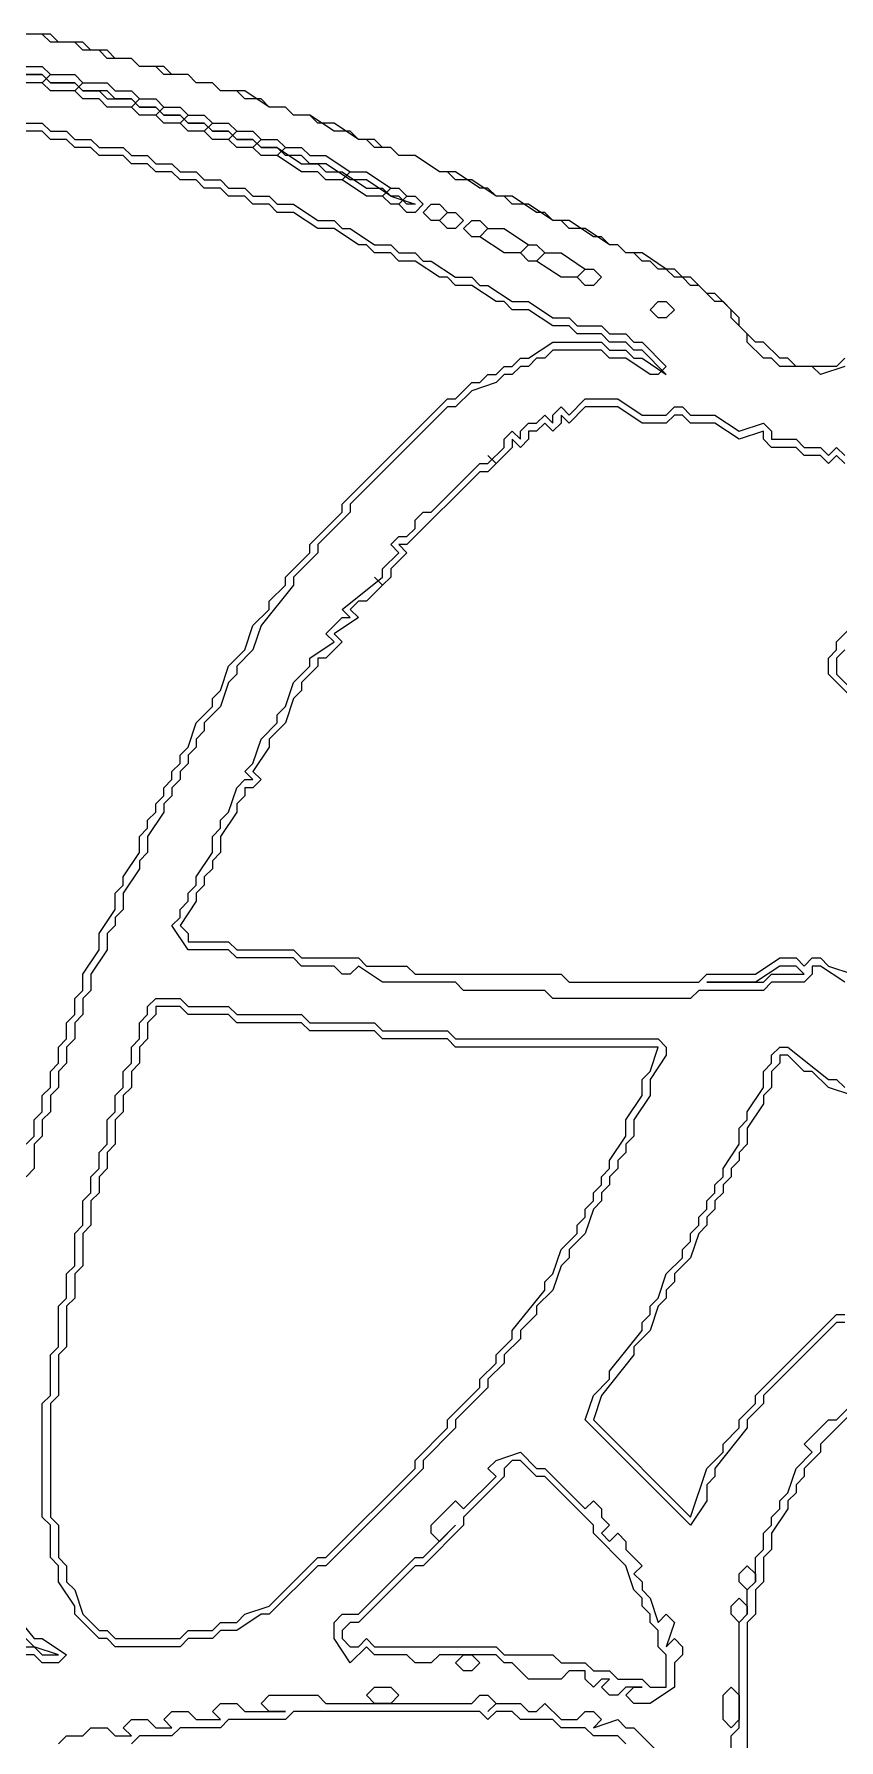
# Model space of a CAD drawing. Header units: millimetres. Extents: x 2 to 58.7, y 4.1 to 84.
# Drawn here: x 30.12 to 36.13, y 70.64 to 83.39 of the extents above; entities that cross this region are included whole.
import ezdxf

# ---------------------------------------------------------------- set-up
doc = ezdxf.new("R2010")
doc.units = ezdxf.units.MM
for name, color, linetype, true_color in [('CUT_OUTER', 1, 'Continuous', 0xa7a7a7), ('FILL_BLUE', 5, 'Continuous', 0x196fc6), ('FILL_HAIR', 4, 'Continuous', 0x905530), ('FILL_SKIN', 2, 'Continuous', 0xfad3ab), ('FILL_WHITE', 3, 'Continuous', 0xf5f3f0), ('RAISED_METAL', 6, 'Continuous', 0xa7a7a7)]:
    doc.layers.add(name, color=color, linetype=linetype, true_color=true_color)

msp = doc.modelspace()

# ---------------------------------------------------------------- linework, layer by layer
at = {"layer": 'CUT_OUTER'}
msp.add_lwpolyline([(36.178, 80.97), (36.117, 80.909), (35.814, 80.909), (35.753, 80.97), (35.693, 80.97), (35.572, 81.091), (35.511, 81.091), (35.39, 81.212), (35.39, 81.273), (35.208, 81.455), (35.147, 81.455), (35.026, 81.576), (34.966, 81.576), (34.905, 81.636), (34.844, 81.636), (34.663, 81.758), (34.541, 81.758), (34.481, 81.818), (34.42, 81.818), (34.36, 81.879), (34.299, 81.879), (34.117, 82), (33.996, 82), (33.935, 82.061), (33.875, 82.061), (33.693, 82.182), (33.572, 82.182), (33.511, 82.242), (33.451, 82.242), (33.269, 82.364), (33.148, 82.364), (32.966, 82.485), (32.845, 82.485), (32.784, 82.545), (32.723, 82.545), (32.663, 82.606), (32.542, 82.606), (32.36, 82.727), (32.239, 82.727), (32.178, 82.788), (32.057, 82.788), (31.996, 82.848), (31.875, 82.848), (31.693, 82.97), (31.511, 82.97), (31.451, 83.03), (31.33, 83.03), (31.269, 83.091), (31.148, 83.091), (31.087, 83.152), (30.906, 83.152), (30.845, 83.212), (30.724, 83.212), (30.663, 83.273), (30.542, 83.273), (30.481, 83.333), (30.3, 83.333), (30.239, 83.394), (30.057, 83.394)], dxfattribs=at)
at = {"layer": 'FILL_BLUE'}
msp.add_lwpolyline([(32.42, 71.455), (32.42, 71.394), (32.481, 71.333), (32.542, 71.333), (32.602, 71.394), (32.663, 71.333), (33.572, 71.333), (33.632, 71.273), (33.996, 71.273), (34.057, 71.212), (34.238, 71.212), (34.299, 71.152), (34.42, 71.152), (34.481, 71.091), (34.663, 71.091), (34.723, 71.03), (34.844, 71.03), (34.844, 71.273), (34.784, 71.333), (34.784, 71.455), (34.723, 71.515), (34.723, 71.576), (34.663, 71.636), (34.663, 71.697), (34.602, 71.758), (34.541, 71.939), (34.299, 72.182), (34.299, 72.242), (33.935, 72.606), (33.875, 72.606), (33.754, 72.727), (33.693, 72.727), (33.632, 72.667), (33.632, 72.606), (33.329, 72.303), (33.329, 72.242), (33.026, 71.939), (32.966, 71.939), (32.542, 71.515), (32.481, 71.515)], close=True, dxfattribs=at)
at = {"layer": 'FILL_HAIR'}
for points in [[(36.481, 73.333), (35.996, 72.848), (35.996, 72.788), (35.875, 72.667), (35.875, 72.606), (35.814, 72.545), (35.814, 72.485), (35.753, 72.424), (35.753, 72.364), (35.632, 72.182), (35.632, 72.061), (35.572, 72), (35.572, 71.818), (35.511, 71.758), (35.511, 71.576), (35.45, 71.515), (35.45, 70.424)], [(34.541, 70.606), (34.481, 70.667), (34.299, 70.667), (34.238, 70.727), (34.057, 70.727), (33.996, 70.788), (33.754, 70.788), (33.693, 70.848), (33.572, 70.848), (33.511, 70.788), (33.451, 70.848), (32.057, 70.848), (31.996, 70.788), (31.572, 70.788), (31.511, 70.727), (31.209, 70.727), (31.148, 70.667), (30.906, 70.667), (30.845, 70.606)]]:
    msp.add_lwpolyline(points, dxfattribs=at)
at = {"layer": 'FILL_SKIN'}
for points in [[(36.178, 80.182), (36.117, 80.242), (36.056, 80.182), (35.996, 80.242), (35.875, 80.242), (35.814, 80.303), (35.632, 80.303), (35.572, 80.364), (35.572, 80.424), (35.39, 80.364), (35.208, 80.485), (35.026, 80.485), (34.966, 80.545), (34.905, 80.545), (34.844, 80.485), (34.663, 80.485), (34.481, 80.606), (34.238, 80.606), (34.117, 80.485), (34.057, 80.545), (34.057, 80.485), (33.996, 80.424), (33.935, 80.485), (33.875, 80.424), (33.814, 80.424), (33.814, 80.364), (33.754, 80.303), (33.693, 80.364), (33.693, 80.303), (33.572, 80.182), (33.511, 80.242), (33.572, 80.182), (33.511, 80.121), (33.451, 80.121), (32.905, 79.576), (32.845, 79.576), (32.905, 79.515), (32.784, 79.394), (32.784, 79.333), (32.723, 79.273), (32.663, 79.333), (32.723, 79.273), (32.602, 79.152), (32.542, 79.152), (32.481, 79.091), (32.542, 79.03), (32.36, 78.909), (32.42, 78.848), (32.299, 78.727), (32.239, 78.727), (32.239, 78.667), (32.117, 78.545), (32.117, 78.485), (32.057, 78.424), (31.996, 78.242), (31.875, 78.121), (31.875, 78.061), (31.754, 77.879), (31.814, 77.818), (31.754, 77.758), (31.693, 77.758), (31.693, 77.697), (31.633, 77.636), (31.633, 77.576), (31.511, 77.394), (31.511, 77.273), (31.451, 77.212), (31.451, 77.152), (31.39, 77.091), (31.39, 77.03), (31.33, 76.97), (31.33, 76.909), (31.209, 76.727), (31.269, 76.667), (31.269, 76.606), (31.572, 76.606), (31.633, 76.545), (32.057, 76.545), (32.117, 76.485), (32.542, 76.485), (32.602, 76.424), (32.905, 76.424), (32.966, 76.364), (34.057, 76.364), (34.117, 76.303), (35.087, 76.303), (35.147, 76.364), (35.511, 76.364), (35.693, 76.485), (35.814, 76.485), (35.875, 76.424), (35.935, 76.485), (35.996, 76.485), (36.056, 76.424), (36.238, 76.364)], [(36.238, 78.424), (36.056, 78.606), (36.056, 78.727), (36.117, 78.788), (36.117, 78.848), (36.42, 79.152)]]:
    msp.add_lwpolyline(points, dxfattribs=at)
at = {"layer": 'FILL_WHITE'}
for points in [[(29.997, 83.091), (30.178, 83.091), (30.239, 83.03), (30.421, 83.03), (30.481, 82.97), (30.603, 82.97), (30.663, 82.909), (30.845, 82.909), (30.906, 82.848), (31.027, 82.848), (31.087, 82.788), (31.209, 82.788), (31.269, 82.727), (31.39, 82.727), (31.451, 82.667), (31.572, 82.667), (31.633, 82.606), (31.754, 82.606), (31.814, 82.545), (31.936, 82.545), (32.117, 82.424), (32.239, 82.424), (32.299, 82.364), (32.42, 82.364), (32.602, 82.242), (32.723, 82.242), (32.784, 82.182), (32.966, 82.121), (32.905, 82.121), (32.845, 82.182), (32.784, 82.182), (32.602, 82.303), (32.481, 82.303), (32.299, 82.424), (32.178, 82.424), (32.117, 82.485), (31.996, 82.485), (31.936, 82.545), (31.814, 82.545), (31.754, 82.606), (31.633, 82.606), (31.572, 82.667), (31.451, 82.667), (31.39, 82.727), (31.269, 82.727), (31.209, 82.788), (31.087, 82.788), (31.027, 82.848), (30.906, 82.848), (30.845, 82.909), (30.724, 82.909), (30.663, 82.97), (30.481, 82.97), (30.421, 83.03), (30.239, 83.03), (30.178, 83.091), (29.997, 83.091)], [(30.057, 75.091), (30.118, 75.152), (30.118, 75.273), (30.178, 75.333), (30.178, 75.455), (30.239, 75.515), (30.239, 75.636), (30.3, 75.697), (30.3, 75.818), (30.36, 75.879), (30.36, 76), (30.421, 76.061), (30.421, 76.182), (30.481, 76.242), (30.481, 76.364), (30.603, 76.545), (30.603, 76.667), (30.724, 76.848), (30.724, 76.97), (30.784, 77.03), (30.784, 77.091), (30.906, 77.273), (30.906, 77.394), (30.966, 77.455), (30.966, 77.515), (31.027, 77.576), (31.027, 77.636), (31.087, 77.697), (31.087, 77.758), (31.148, 77.818), (31.148, 77.879), (31.209, 77.939), (31.209, 78), (31.269, 78.061), (31.33, 78.242), (31.451, 78.364), (31.451, 78.424), (31.511, 78.485), (31.572, 78.667), (31.693, 78.788), (31.754, 78.97), (31.875, 79.091), (31.875, 79.152), (31.996, 79.273), (31.996, 79.333), (32.178, 79.515), (32.178, 79.576), (32.42, 79.818), (32.42, 79.879), (33.208, 80.667), (33.269, 80.667), (33.39, 80.788), (33.451, 80.788), (33.511, 80.848), (33.572, 80.848), (33.632, 80.909), (33.693, 80.909), (33.754, 80.97), (33.814, 80.97), (33.996, 81.091), (34.36, 81.091), (34.42, 81.03), (34.541, 81.03), (34.602, 80.97), (34.663, 80.97), (34.844, 80.848), (34.663, 81.03), (34.602, 81.03), (34.541, 81.091), (34.42, 81.091), (34.36, 81.152), (34.178, 81.152), (34.117, 81.212), (33.996, 81.212), (33.814, 81.333), (33.693, 81.333), (33.632, 81.394), (33.572, 81.394), (33.39, 81.515), (33.269, 81.515), (33.208, 81.576), (33.148, 81.576), (32.966, 81.697), (32.845, 81.697), (32.784, 81.758), (32.663, 81.758), (32.602, 81.818), (32.542, 81.818), (32.36, 81.939), (32.239, 81.939), (32.057, 82.061), (31.936, 82.061), (31.875, 82.121), (31.754, 82.121), (31.693, 82.182), (31.572, 82.182), (31.511, 82.242), (31.39, 82.242), (31.33, 82.303), (31.209, 82.303), (31.148, 82.364), (31.027, 82.364), (30.966, 82.424), (30.845, 82.424), (30.784, 82.485), (30.603, 82.485), (30.542, 82.545), (30.421, 82.545), (30.36, 82.606), (30.239, 82.606), (30.178, 82.667), (29.997, 82.667)], [(36.238, 75.455), (36.056, 75.515), (35.935, 75.636), (35.875, 75.636), (35.753, 75.758), (35.693, 75.758), (35.693, 75.697), (35.632, 75.636), (35.632, 75.515), (35.572, 75.455), (35.572, 75.394), (35.45, 75.212), (35.45, 75.091), (35.39, 75.03), (35.39, 74.97), (35.329, 74.909), (35.329, 74.848), (35.269, 74.788), (35.269, 74.727), (35.208, 74.667), (35.208, 74.606), (35.147, 74.545), (35.147, 74.485), (35.087, 74.424), (35.026, 74.242), (34.905, 74.121), (34.905, 74.061), (34.844, 74), (34.844, 73.939), (34.784, 73.879), (34.723, 73.697), (34.602, 73.576), (34.602, 73.515), (34.36, 73.212), (34.299, 73.03), (35.026, 72.303), (35.147, 72.667), (35.269, 72.788), (35.269, 72.848), (35.39, 72.97), (35.39, 73.03), (35.511, 73.152), (35.511, 73.212), (36.117, 73.818), (36.178, 73.818)], [(29.936, 71.333), (30.118, 71.333), (30.178, 71.273), (30.3, 71.273), (30.118, 71.333), (29.936, 71.515)]]:
    msp.add_lwpolyline(points, dxfattribs=at)
for points in [[(35.875, 76.364), (35.814, 76.424), (35.693, 76.424), (35.511, 76.303), (35.147, 76.303), (35.572, 76.303), (35.632, 76.364)], [(34.784, 75.818), (33.269, 75.818), (33.208, 75.879), (32.723, 75.879), (32.663, 75.939), (32.178, 75.939), (32.117, 76), (31.633, 76), (31.572, 76.061), (31.269, 76.061), (31.209, 76.121), (31.027, 76.121), (31.027, 76.061), (30.966, 76), (30.966, 75.879), (30.906, 75.818), (30.906, 75.697), (30.845, 75.636), (30.845, 75.515), (30.784, 75.455), (30.784, 75.333), (30.724, 75.273), (30.724, 75.091), (30.663, 75.03), (30.663, 74.909), (30.603, 74.848), (30.603, 74.727), (30.542, 74.667), (30.542, 74.485), (30.481, 74.424), (30.481, 74.182), (30.421, 74.121), (30.421, 73.939), (30.36, 73.879), (30.36, 73.576), (30.3, 73.515), (30.3, 73.212), (30.239, 73.152), (30.239, 72.303), (30.3, 72.242), (30.3, 72), (30.36, 71.939), (30.36, 71.818), (30.421, 71.758), (30.481, 71.576), (30.603, 71.455), (30.663, 71.455), (30.724, 71.394), (31.209, 71.394), (31.269, 71.455), (31.451, 71.455), (31.511, 71.515), (31.633, 71.515), (31.693, 71.576), (31.875, 71.636), (32.239, 72), (32.299, 72), (32.966, 72.667), (32.966, 72.727), (33.208, 72.97), (33.208, 73.03), (33.451, 73.273), (33.451, 73.333), (33.572, 73.455), (33.572, 73.515), (33.693, 73.636), (33.693, 73.697), (33.935, 74), (33.935, 74.061), (33.996, 74.121), (34.057, 74.303), (34.178, 74.424), (34.178, 74.485), (34.238, 74.545), (34.238, 74.606), (34.299, 74.667), (34.299, 74.727), (34.36, 74.788), (34.36, 74.848), (34.42, 74.909), (34.42, 74.97), (34.541, 75.152), (34.541, 75.273), (34.663, 75.455), (34.663, 75.576), (34.723, 75.636)]]:
    msp.add_lwpolyline(points, close=True, dxfattribs=at)
at = {"layer": 'RAISED_METAL'}
for points in [[(36.178, 80.909), (35.996, 80.848), (35.935, 80.909), (35.693, 80.909), (35.632, 80.97), (35.572, 80.97), (35.45, 81.091), (35.45, 81.152), (35.329, 81.273), (35.329, 81.333), (35.269, 81.394), (35.208, 81.394), (35.087, 81.515), (35.026, 81.515), (34.966, 81.576), (34.905, 81.576), (34.844, 81.636), (34.784, 81.636), (34.723, 81.697), (34.663, 81.697), (34.602, 81.758), (34.541, 81.758), (34.481, 81.818), (34.42, 81.818), (34.238, 81.939), (34.117, 81.939), (34.057, 82), (33.996, 82), (33.814, 82.121), (33.693, 82.121), (33.632, 82.182), (33.572, 82.182), (33.39, 82.303), (33.269, 82.303), (33.208, 82.364), (33.148, 82.364), (32.966, 82.485), (32.845, 82.485), (32.784, 82.545), (32.663, 82.545), (32.602, 82.606), (32.542, 82.606), (32.481, 82.667), (32.36, 82.667), (32.178, 82.788), (32.057, 82.788), (31.996, 82.848), (31.875, 82.848), (31.814, 82.909), (31.693, 82.909), (31.633, 82.97), (31.511, 82.97), (31.451, 83.03), (31.33, 83.03), (31.269, 83.091), (31.087, 83.091), (31.027, 83.152), (30.906, 83.152), (30.845, 83.212), (30.663, 83.212), (30.603, 83.273), (30.481, 83.273), (30.421, 83.333), (30.239, 83.333), (30.178, 83.394), (30.057, 83.394)], [(29.997, 82.727), (30.178, 82.727), (30.239, 82.667), (30.36, 82.667), (30.421, 82.606), (30.542, 82.606), (30.603, 82.545), (30.784, 82.545), (30.845, 82.485), (30.966, 82.485), (31.027, 82.424), (31.148, 82.424), (31.209, 82.364), (31.33, 82.364), (31.39, 82.303), (31.511, 82.303), (31.572, 82.242), (31.693, 82.242), (31.754, 82.182), (31.875, 82.182), (31.936, 82.121), (32.057, 82.121), (32.239, 82), (32.36, 82), (32.42, 81.939), (32.481, 81.939), (32.663, 81.818), (32.784, 81.818), (32.845, 81.758), (32.966, 81.758), (33.026, 81.697), (33.087, 81.697), (33.269, 81.576), (33.39, 81.576), (33.451, 81.515), (33.511, 81.515), (33.693, 81.394), (33.814, 81.394), (33.996, 81.273), (34.117, 81.273), (34.178, 81.212), (34.36, 81.212), (34.42, 81.152), (34.541, 81.152), (34.602, 81.091), (34.663, 81.091), (34.844, 80.909), (34.784, 80.848), (34.723, 80.848), (34.541, 80.97), (34.42, 80.97), (34.36, 81.03), (33.996, 81.03), (33.935, 80.97), (33.875, 80.97), (33.814, 80.909), (33.754, 80.909), (33.693, 80.848), (33.632, 80.848), (33.572, 80.788), (33.39, 80.727), (33.269, 80.606), (33.208, 80.606), (32.481, 79.879), (32.481, 79.818), (32.239, 79.576), (32.239, 79.515), (32.057, 79.333), (32.057, 79.273), (31.814, 78.97), (31.754, 78.788), (31.633, 78.667), (31.633, 78.606), (31.572, 78.545), (31.511, 78.364), (31.39, 78.242), (31.39, 78.182), (31.33, 78.121), (31.33, 78.061), (31.269, 78), (31.269, 77.939), (31.209, 77.879), (31.209, 77.818), (31.148, 77.758), (31.148, 77.697), (31.087, 77.636), (31.087, 77.576), (30.966, 77.394), (30.966, 77.273), (30.906, 77.212), (30.906, 77.152), (30.784, 76.97), (30.784, 76.848), (30.724, 76.788), (30.724, 76.727), (30.663, 76.667), (30.663, 76.545), (30.542, 76.364), (30.542, 76.242), (30.481, 76.182), (30.481, 76.061), (30.421, 76), (30.421, 75.879), (30.36, 75.818), (30.36, 75.697), (30.3, 75.636), (30.3, 75.515), (30.239, 75.455), (30.239, 75.333), (30.178, 75.273), (30.178, 75.152), (30.118, 75.091), (30.118, 74.909), (30.057, 74.848)], [(36.178, 76.303), (35.996, 76.424), (35.935, 76.424), (35.935, 76.364), (35.875, 76.303), (35.632, 76.303), (35.572, 76.242), (35.087, 76.242), (35.026, 76.182), (33.996, 76.182), (33.935, 76.242), (33.329, 76.242), (33.269, 76.303), (32.723, 76.303), (32.542, 76.424), (32.481, 76.364), (32.42, 76.364), (32.36, 76.424), (32.117, 76.424), (32.057, 76.485), (31.633, 76.485), (31.572, 76.545), (31.269, 76.545), (31.148, 76.727), (31.209, 76.788), (31.209, 76.848), (31.269, 76.909), (31.269, 76.97), (31.33, 77.03), (31.33, 77.091), (31.451, 77.273), (31.451, 77.394), (31.511, 77.455), (31.511, 77.515), (31.572, 77.576), (31.633, 77.758), (31.693, 77.818), (31.754, 77.818), (31.693, 77.879), (31.754, 77.939), (31.814, 78.121), (31.936, 78.242), (31.936, 78.303), (31.996, 78.364), (32.057, 78.545), (32.178, 78.667), (32.178, 78.727), (32.36, 78.848), (32.299, 78.909), (32.42, 79.03), (32.481, 79.03), (32.42, 79.091), (32.723, 79.333), (32.723, 79.394), (32.845, 79.515), (32.784, 79.576), (32.845, 79.636), (32.905, 79.636), (32.966, 79.697), (32.966, 79.758), (33.026, 79.818), (33.087, 79.818), (33.451, 80.182), (33.511, 80.182), (33.632, 80.303), (33.632, 80.364), (33.693, 80.424), (33.754, 80.364), (33.754, 80.424), (33.814, 80.485), (33.875, 80.485), (33.935, 80.545), (33.996, 80.485), (33.996, 80.545), (34.057, 80.606), (34.117, 80.545), (34.238, 80.667), (34.481, 80.667), (34.663, 80.545), (34.844, 80.545), (34.905, 80.606), (34.966, 80.606), (35.026, 80.545), (35.208, 80.545), (35.39, 80.424), (35.572, 80.485), (35.632, 80.424), (35.632, 80.364), (35.814, 80.364), (35.875, 80.303), (35.996, 80.303), (36.056, 80.242), (36.117, 80.303), (36.178, 80.242)], [(36.178, 78.788), (36.117, 78.727), (36.117, 78.606), (36.238, 78.485)], [(36.178, 73.758), (36.117, 73.758), (35.572, 73.212), (35.572, 73.152), (35.45, 73.03), (35.45, 72.97), (35.208, 72.667), (35.208, 72.606), (35.147, 72.545), (35.147, 72.424), (35.026, 72.242), (34.238, 73.03), (34.299, 73.212), (34.42, 73.333), (34.42, 73.394), (34.663, 73.697), (34.663, 73.758), (34.723, 73.818), (34.723, 73.879), (34.784, 73.939), (34.844, 74.121), (34.966, 74.242), (34.966, 74.303), (35.026, 74.364), (35.026, 74.424), (35.087, 74.485), (35.087, 74.545), (35.147, 74.606), (35.147, 74.667), (35.208, 74.727), (35.208, 74.788), (35.269, 74.848), (35.269, 74.909), (35.39, 75.091), (35.39, 75.212), (35.45, 75.273), (35.45, 75.333), (35.572, 75.515), (35.572, 75.636), (35.632, 75.697), (35.632, 75.758), (35.693, 75.818), (35.753, 75.818), (36.056, 75.576), (36.117, 75.576), (36.178, 75.515)], [(35.329, 70.545), (35.329, 70.667), (35.39, 70.727), (35.39, 71.515), (35.45, 71.576), (35.45, 71.758), (35.511, 71.818), (35.511, 72), (35.572, 72.061), (35.572, 72.182), (35.632, 72.242), (35.632, 72.303), (35.693, 72.364), (35.693, 72.424), (35.753, 72.485), (35.814, 72.667), (35.935, 72.788), (35.875, 72.848), (36.056, 73.03), (36.117, 73.03), (36.42, 73.333)], [(29.875, 71.697), (30.118, 71.394), (30.178, 71.394), (30.36, 71.273), (30.3, 71.212), (30.178, 71.212), (30.118, 71.273), (29.936, 71.273)], [(30.3, 70.606), (30.36, 70.667), (30.481, 70.667), (30.542, 70.727), (30.663, 70.727), (30.724, 70.667), (30.845, 70.667), (30.784, 70.727), (30.845, 70.788), (30.966, 70.788), (31.027, 70.727), (31.148, 70.727), (31.087, 70.788), (31.148, 70.848), (31.269, 70.848), (31.33, 70.788), (31.511, 70.788), (31.451, 70.848), (31.511, 70.909), (31.633, 70.909), (31.693, 70.848), (31.996, 70.848), (31.875, 70.848), (31.814, 70.909), (31.875, 70.97), (32.239, 70.97), (32.299, 70.909), (33.39, 70.909), (33.451, 70.97), (33.511, 70.97), (33.572, 70.909), (33.511, 70.848), (33.572, 70.909), (33.754, 70.909), (33.814, 70.848), (33.875, 70.848), (33.935, 70.909), (34.057, 70.788), (34.178, 70.788), (34.238, 70.848), (34.299, 70.848), (34.36, 70.788), (34.299, 70.727), (34.481, 70.788), (34.541, 70.727), (34.602, 70.727), (34.784, 70.545)]]:
    msp.add_lwpolyline(points, dxfattribs=at)
for points in [[(29.936, 83.091), (29.997, 83.152), (30.178, 83.152), (30.239, 83.091), (30.178, 83.03), (29.997, 83.03)], [(30.178, 83.03), (30.239, 83.091), (30.421, 83.091), (30.481, 83.03), (30.421, 82.97), (30.239, 82.97)], [(30.421, 82.97), (30.481, 83.03), (30.663, 83.03), (30.724, 82.97), (30.845, 82.97), (30.906, 82.909), (30.845, 82.848), (30.663, 82.848), (30.603, 82.909), (30.481, 82.909)], [(30.845, 82.848), (30.906, 82.909), (31.027, 82.909), (31.087, 82.848), (31.027, 82.788), (30.906, 82.788)], [(31.027, 82.788), (31.087, 82.848), (31.209, 82.848), (31.269, 82.788), (31.209, 82.727), (31.087, 82.727)], [(31.209, 82.727), (31.269, 82.788), (31.39, 82.788), (31.451, 82.727), (31.39, 82.667), (31.269, 82.667)], [(31.39, 82.667), (31.451, 82.727), (31.572, 82.727), (31.633, 82.667), (31.572, 82.606), (31.451, 82.606)], [(31.572, 82.606), (31.633, 82.667), (31.754, 82.667), (31.814, 82.606), (31.754, 82.545), (31.633, 82.545)], [(31.754, 82.545), (31.814, 82.606), (31.936, 82.606), (31.996, 82.545), (31.936, 82.485), (31.814, 82.485)], [(31.936, 82.485), (31.996, 82.545), (32.117, 82.545), (32.178, 82.485), (32.299, 82.485), (32.481, 82.364), (32.42, 82.303), (32.299, 82.303), (32.239, 82.364), (32.117, 82.364)], [(32.42, 82.303), (32.481, 82.364), (32.602, 82.364), (32.784, 82.242), (32.723, 82.182), (32.602, 82.182)], [(32.723, 82.182), (32.784, 82.242), (32.845, 82.242), (32.905, 82.182), (32.845, 82.121), (32.784, 82.121)], [(32.845, 82.121), (32.905, 82.182), (32.966, 82.182), (33.026, 82.121), (32.966, 82.061), (32.905, 82.061)], [(33.026, 82.061), (33.087, 82.121), (33.148, 82.121), (33.208, 82.061), (33.148, 82), (33.087, 82)], [(33.148, 82), (33.208, 82.061), (33.269, 82.061), (33.329, 82), (33.269, 81.939), (33.208, 81.939)], [(33.329, 81.939), (33.39, 82), (33.451, 82), (33.511, 81.939), (33.451, 81.879), (33.39, 81.879)], [(33.451, 81.879), (33.511, 81.939), (33.632, 81.939), (33.814, 81.818), (33.754, 81.758), (33.632, 81.758)], [(33.754, 81.758), (33.814, 81.818), (33.875, 81.818), (33.935, 81.758), (33.875, 81.697), (33.814, 81.697)], [(33.875, 81.697), (33.935, 81.758), (34.057, 81.758), (34.238, 81.636), (34.178, 81.576), (34.057, 81.576)], [(34.178, 81.576), (34.238, 81.636), (34.299, 81.636), (34.36, 81.576), (34.299, 81.515), (34.238, 81.515)], [(34.723, 81.333), (34.784, 81.394), (34.844, 81.394), (34.905, 81.333), (34.844, 81.273), (34.784, 81.273)], [(34.784, 75.879), (34.844, 75.818), (34.844, 75.758), (34.723, 75.576), (34.723, 75.455), (34.602, 75.273), (34.602, 75.152), (34.541, 75.091), (34.541, 75.03), (34.481, 74.97), (34.481, 74.909), (34.42, 74.848), (34.42, 74.788), (34.36, 74.727), (34.36, 74.667), (34.299, 74.606), (34.238, 74.424), (34.117, 74.303), (34.117, 74.242), (34.057, 74.182), (33.996, 74), (33.875, 73.879), (33.875, 73.818), (33.754, 73.697), (33.754, 73.636), (33.632, 73.515), (33.632, 73.455), (33.511, 73.333), (33.511, 73.273), (33.269, 73.03), (33.269, 72.97), (33.026, 72.727), (33.026, 72.667), (32.299, 71.939), (32.239, 71.939), (31.875, 71.576), (31.814, 71.576), (31.633, 71.455), (31.511, 71.455), (31.451, 71.394), (31.269, 71.394), (31.209, 71.333), (30.724, 71.333), (30.663, 71.394), (30.603, 71.394), (30.421, 71.576), (30.421, 71.636), (30.3, 71.818), (30.3, 71.939), (30.239, 72), (30.239, 72.242), (30.178, 72.303), (30.178, 73.152), (30.239, 73.212), (30.239, 73.515), (30.3, 73.576), (30.3, 73.879), (30.36, 73.939), (30.36, 74.121), (30.421, 74.182), (30.421, 74.424), (30.481, 74.485), (30.481, 74.667), (30.542, 74.727), (30.542, 74.848), (30.603, 74.909), (30.603, 75.03), (30.663, 75.091), (30.663, 75.273), (30.724, 75.333), (30.724, 75.455), (30.784, 75.515), (30.784, 75.636), (30.845, 75.697), (30.845, 75.818), (30.906, 75.879), (30.906, 76), (30.966, 76.061), (30.966, 76.121), (31.027, 76.182), (31.209, 76.182), (31.269, 76.121), (31.572, 76.121), (31.633, 76.061), (32.117, 76.061), (32.178, 76), (32.663, 76), (32.723, 75.939), (33.208, 75.939), (33.269, 75.879)], [(32.36, 71.515), (32.42, 71.576), (32.542, 71.576), (32.966, 72), (33.026, 72), (33.269, 72.242), (33.148, 72.121), (33.087, 72.182), (33.087, 72.242), (33.269, 72.424), (33.329, 72.364), (33.572, 72.606), (33.511, 72.667), (33.572, 72.727), (33.754, 72.788), (33.875, 72.667), (33.935, 72.667), (34.238, 72.364), (34.299, 72.424), (34.36, 72.364), (34.36, 72.303), (34.42, 72.242), (34.36, 72.182), (34.42, 72.121), (34.481, 72.182), (34.541, 72.121), (34.541, 72.061), (34.663, 71.939), (34.602, 71.879), (34.663, 71.818), (34.663, 71.758), (34.723, 71.697), (34.784, 71.515), (34.844, 71.576), (34.905, 71.515), (34.844, 71.333), (34.905, 71.394), (34.966, 71.333), (34.966, 71.273), (34.905, 71.212), (34.905, 71.03), (34.723, 70.909), (34.602, 70.909), (34.541, 70.97), (34.602, 71.03), (34.663, 71.03), (34.541, 71.03), (34.481, 70.97), (34.42, 70.97), (34.36, 71.03), (34.42, 71.091), (34.36, 71.091), (34.299, 71.03), (34.238, 71.091), (34.238, 71.152), (34.117, 71.152), (34.057, 71.091), (33.814, 71.091), (33.693, 71.212), (33.632, 71.212), (33.572, 71.273), (33.148, 71.273), (33.087, 71.212), (32.966, 71.212), (32.905, 71.273), (32.663, 71.273), (32.602, 71.333), (32.481, 71.212), (32.36, 71.394)], [(35.39, 71.879), (35.45, 71.939), (35.511, 71.879), (35.511, 71.818), (35.45, 71.758), (35.39, 71.818)], [(35.329, 71.636), (35.39, 71.697), (35.45, 71.636), (35.45, 71.576), (35.39, 71.515), (35.329, 71.576)], [(33.269, 71.212), (33.329, 71.273), (33.39, 71.273), (33.451, 71.212), (33.39, 71.152), (33.329, 71.152)], [(32.602, 70.97), (32.663, 71.03), (32.784, 71.03), (32.845, 70.97), (32.784, 70.909), (32.663, 70.909)], [(35.329, 71.03), (35.39, 70.97), (35.39, 70.788), (35.329, 70.727), (35.269, 70.788), (35.269, 70.97)]]:
    msp.add_lwpolyline(points, close=True, dxfattribs=at)

doc.saveas('drawing.dxf')
